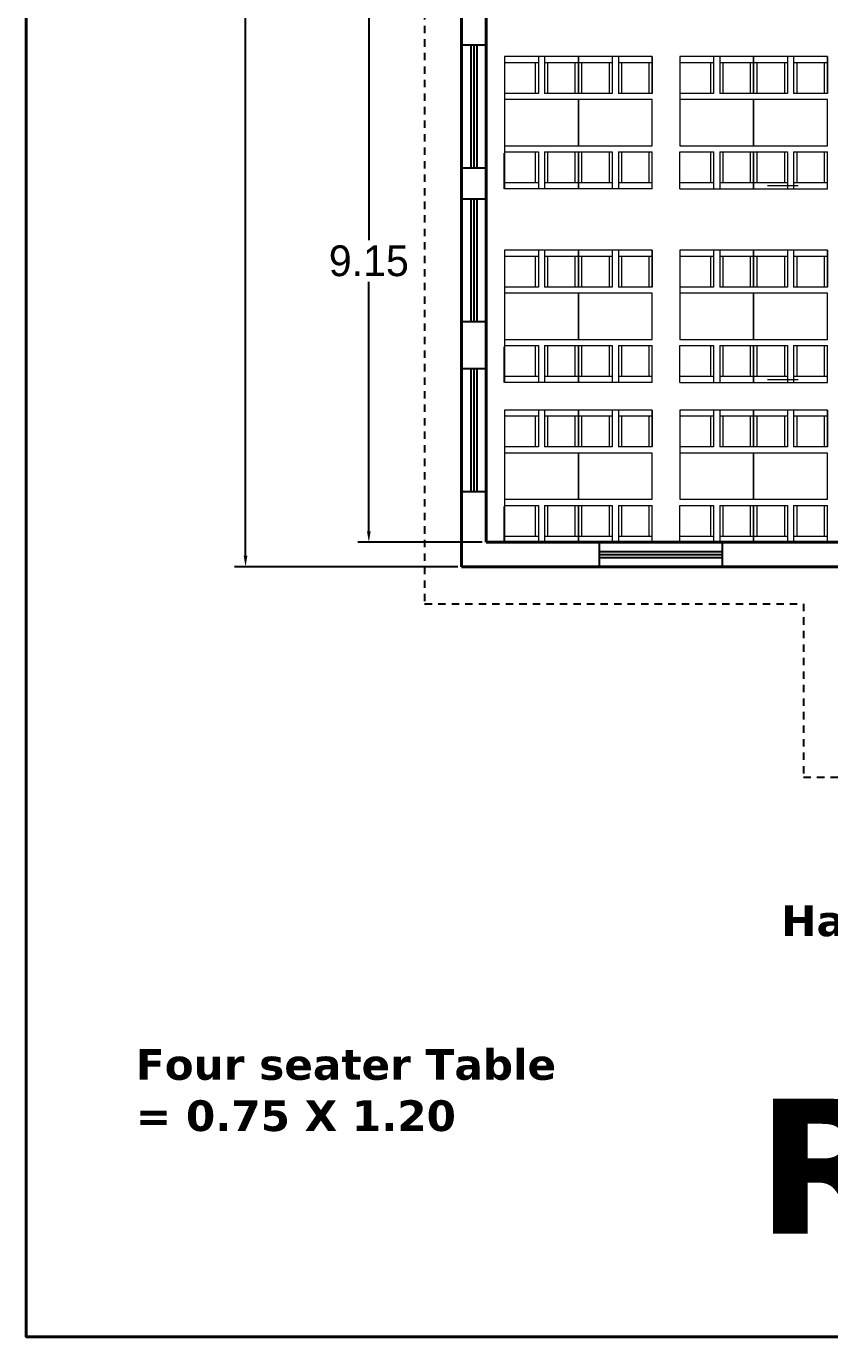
# Model space of a CAD drawing. Header units: inches. Extents: x 23 to 232, y -46 to 52.
# Drawn here: x 23.4 to 36.47, y 10.87 to 32.19 of the extents above; entities that cross this region are included whole.
import ezdxf

# ---------------------------------------------------------------- set-up
doc = ezdxf.new("R2010")
doc.units = ezdxf.units.IN
doc.header["$MEASUREMENT"] = 0
doc.linetypes.add('ACAD_ISO02W100', pattern=[15, 12, -3])
doc.layers.add('FUR', color=1, linetype='Continuous', lineweight=15)
doc.dimstyles.get("Standard").update_dxf_attribs({"dimtxt": 0.18, "dimasz": 0.18, "dimexe": 0.18, "dimexo": 0.0625, "dimgap": 0.09, "dimtad": 0, "dimtih": 1, "dimtoh": 1, "dimdec": 4, "dimzin": 0, "dimdsep": 46, "dimtxsty": 'Standard', "dimcen": 0.09, "dimadec": 0, "dimazin": 0, "dimtfac": 1, "dimtdec": 4, "dimtofl": 0, "dimtmove": 0, "dimatfit": 3, "dimfxl": 1, "dimtolj": 1, "dimtzin": 0, "dimarcsym": 0})

# ---------------------------------------------------------------- blocks, each defined once
blk = doc.blocks.new('*D1')
at = {"color": 0, "lineweight": -2}
for p, q in [((30.417, 47.435), (26.787, 47.435)), ((26.967, 47.255), (26.967, 35.642)), ((26.967, 23.575), (26.967, 34.962)), ((30.417, 23.395), (26.787, 23.395))]:
    blk.add_line(p, q, dxfattribs=at)
at = {"color": 0}
for points in [[(26.937, 47.255), (26.997, 47.255), (26.967, 47.435)], [(26.937, 23.575), (26.997, 23.575), (26.967, 23.395)]]:
    blk.add_solid(points, dxfattribs=at)
at = {"layer": 'Defpoints', "color": 0}
for p in [(26.967, 47.435), (30.479, 47.435), (30.479, 23.395)]:
    blk.add_point(p, dxfattribs=at)
at = {"color": 0, "insert": (26.967, 35.302), "char_height": 0.5, "attachment_point": 5}
blk.add_mtext('\\A1;24.04', dxfattribs=at)
blk = doc.blocks.new('*D9')
at = {"color": 0, "lineweight": -2}
for p, q in [((30.417, 32.945), (28.792, 32.945)), ((28.972, 32.765), (28.972, 28.71)), ((28.972, 23.975), (28.972, 28.03)), ((30.817, 23.795), (28.792, 23.795))]:
    blk.add_line(p, q, dxfattribs=at)
at = {"color": 0}
for points in [[(28.942, 32.765), (29.002, 32.765), (28.972, 32.945)], [(28.942, 23.975), (29.002, 23.975), (28.972, 23.795)]]:
    blk.add_solid(points, dxfattribs=at)
at = {"layer": 'Defpoints', "color": 0}
for p in [(30.479, 32.945), (28.972, 23.795), (30.879, 23.795)]:
    blk.add_point(p, dxfattribs=at)
at = {"color": 0, "insert": (28.972, 28.37), "char_height": 0.5, "attachment_point": 5}
blk.add_mtext('\\A1;9.15', dxfattribs=at)

msp = doc.modelspace()

# ---------------------------------------------------------------- linework, layer by layer
at = {"linetype": 'ACAD_ISO02W100', "ltscale": 0.01}
for p, q in [((29.87924, 48.03499), (29.87924, 22.79499)), ((29.87924, 22.79499), (36.03924, 22.79499)), ((36.03924, 22.79499), (36.03924, 19.97499)), ((36.03924, 19.97499), (44.51924, 19.97499))]:
    msp.add_line(p, q, dxfattribs=at)
at = {"lineweight": 40}
for p, q in [((30.47924, 23.39499), (30.47924, 35.56499)), ((30.87924, 23.79499), (30.87924, 32.94499)), ((39.52924, 23.79499), (30.87924, 23.79499)), ((36.63924, 23.39499), (30.47924, 23.39499))]:
    msp.add_line(p, q, dxfattribs=at)
at = {"color": 6}
for p, q in [((30.47924, 31.88706), (30.87924, 31.88706)), ((30.62924, 31.88706), (30.62924, 29.88706)), ((30.67924, 31.88706), (30.67924, 29.88706)), ((30.67924, 31.88706), (30.67924, 29.88706)), ((30.72924, 31.88706), (30.72924, 29.88706)), ((30.47924, 29.88706), (30.87924, 29.88706)), ((30.47924, 29.38334), (30.87924, 29.38334)), ((30.62924, 29.38334), (30.62924, 27.38334)), ((30.67924, 29.38334), (30.67924, 27.38334)), ((30.67924, 29.38334), (30.67924, 27.38334)), ((30.72924, 29.38334), (30.72924, 27.38334)), ((30.47924, 27.38334), (30.87924, 27.38334)), ((30.47924, 26.62321), (30.87924, 26.62321)), ((30.62924, 26.62321), (30.62924, 24.62321)), ((30.67924, 26.62321), (30.67924, 24.62321)), ((30.67924, 26.62321), (30.67924, 24.62321)), ((30.72924, 26.62321), (30.72924, 24.62321)), ((30.47924, 24.62321), (30.87924, 24.62321)), ((32.71597, 23.79499), (32.71597, 23.39499)), ((34.71597, 23.79499), (34.71597, 23.39499)), ((32.71597, 23.64499), (34.71597, 23.64499)), ((32.71597, 23.59499), (34.71597, 23.59499)), ((32.71597, 23.59499), (34.71597, 23.59499)), ((32.71597, 23.54499), (34.71597, 23.54499))]:
    msp.add_line(p, q, dxfattribs=at)
for p, q in [((30.87924, 31.61539), (30.87924, 31.06539)), ((30.87924, 30.06539), (30.87924, 29.51539)), ((31.17924, 29.54499), (31.17924, 30.12499)), ((30.87924, 29.41539), (30.87924, 28.86539)), ((30.87924, 27.86539), (30.87924, 27.31539)), ((30.87924, 27.21539), (30.87924, 26.66539)), ((31.17924, 26.39499), (31.17924, 26.97499)), ((30.87924, 25.66539), (30.87924, 25.11539)), ((30.87924, 25.01539), (30.87924, 24.46539)), ((30.87924, 23.79499), (30.87924, 24.37499)), ((31.17924, 23.79499), (31.17924, 24.37499)), ((36.63924, 23.39499), (36.03924, 23.39499))]:
    msp.add_line(p, q)
at = {"lineweight": 40}
msp.add_lwpolyline([(91.72362, 51.22439), (23.4006, 51.22439), (23.4006, 10.87318), (91.72362, 10.87318)], close=True, dxfattribs=at)
at = {"layer": 'FUR', "lineweight": 20}
for p, q in [((33.57924, 31.69499), (31.17924, 31.69499)), ((31.17924, 31.69499), (31.17924, 29.54499)), ((31.72924, 31.59499), (31.17924, 31.59499)), ((31.67924, 31.59499), (31.67924, 31.09499)), ((31.72924, 31.69499), (31.72924, 31.09499)), ((31.82924, 31.69499), (31.82924, 31.09499)), ((32.37924, 31.59499), (31.82924, 31.59499)), ((31.87924, 31.59499), (31.87924, 31.09499)), ((32.32924, 31.09499), (32.32924, 31.59499)), ((32.37924, 31.69499), (32.37924, 31.09499)), ((32.37924, 31.09499), (32.37924, 31.69499)), ((32.37924, 31.69499), (32.37924, 31.09499)), ((32.37924, 31.09499), (32.37924, 31.69499)), ((32.92924, 31.59499), (32.37924, 31.59499)), ((32.42924, 31.59499), (32.42924, 31.09499)), ((32.87924, 31.59499), (32.87924, 31.09499)), ((32.92924, 31.69499), (32.92924, 31.09499)), ((33.02924, 31.69499), (33.02924, 31.09499)), ((33.57924, 31.59499), (33.02924, 31.59499)), ((33.07924, 31.59499), (33.07924, 31.09499)), ((33.52924, 31.09499), (33.52924, 31.59499)), ((33.57924, 31.69499), (33.57924, 31.09499)), ((33.57924, 31.09499), (33.57924, 31.69499)), ((36.42924, 31.69499), (34.02924, 31.69499)), ((34.02924, 31.69499), (34.02924, 30.245)), ((34.57924, 31.595), (34.02924, 31.595)), ((34.52924, 31.595), (34.52924, 31.09499)), ((34.57924, 31.69499), (34.57924, 31.09499)), ((34.67924, 31.69499), (34.67924, 31.09499)), ((35.22924, 31.595), (34.67924, 31.595)), ((34.72924, 31.595), (34.72924, 31.09499)), ((35.17924, 31.09499), (35.17924, 31.595)), ((35.22924, 31.09499), (35.22924, 31.69499)), ((35.22924, 31.09499), (35.22924, 31.69499)), ((35.22924, 31.69499), (35.22924, 31.09499)), ((35.22924, 31.69499), (35.22924, 31.09499)), ((35.77924, 31.59499), (35.22924, 31.59499)), ((35.27924, 31.59499), (35.27924, 31.09499)), ((35.72924, 31.59499), (35.72924, 31.09499)), ((35.77924, 31.69499), (35.77924, 31.09499)), ((35.87924, 31.69499), (35.87924, 31.09499)), ((36.42924, 31.59499), (35.87924, 31.59499)), ((35.92924, 31.59499), (35.92924, 31.09499)), ((36.37924, 31.09499), (36.37924, 31.59499)), ((36.42924, 31.69499), (36.42924, 31.09499)), ((36.42924, 31.09499), (36.42924, 31.69499)), ((31.72924, 31.09499), (31.17924, 31.09499)), ((32.37924, 30.99499), (31.17924, 30.99499)), ((32.37924, 31.09499), (31.82924, 31.09499)), ((32.92924, 31.09499), (32.37924, 31.09499)), ((33.57924, 30.99499), (32.37924, 30.99499)), ((32.37924, 30.99499), (32.37924, 30.24499)), ((32.37924, 30.99499), (32.37924, 30.24499)), ((32.37924, 30.24499), (32.37924, 30.99499)), ((32.37924, 30.24499), (32.37924, 30.99499)), ((33.57924, 31.09499), (33.02924, 31.09499)), ((33.57924, 30.24499), (33.57924, 30.99499)), ((33.57924, 30.24499), (33.57924, 30.99499)), ((34.57924, 31.09499), (34.02924, 31.09499)), ((35.22924, 30.995), (34.02924, 30.995)), ((35.22924, 31.09499), (34.67924, 31.09499)), ((35.77924, 31.09499), (35.22924, 31.09499)), ((35.22924, 30.245), (35.22924, 30.995)), ((35.22924, 30.245), (35.22924, 30.995)), ((36.42924, 30.99499), (35.22924, 30.99499)), ((35.22924, 30.99499), (35.22924, 30.24499)), ((35.22924, 30.99499), (35.22924, 30.24499)), ((36.42924, 31.09499), (35.87924, 31.09499)), ((36.42924, 30.24499), (36.42924, 30.99499)), ((36.42924, 30.24499), (36.42924, 30.99499)), ((31.17924, 30.24499), (32.37924, 30.24499)), ((31.17924, 30.14499), (31.72924, 30.14499)), ((31.67924, 30.14499), (31.67924, 29.64499)), ((31.72924, 30.14499), (31.72924, 29.54499)), ((31.82924, 30.14499), (32.37924, 30.14499)), ((31.82924, 30.14499), (31.82924, 29.54499)), ((31.87924, 30.14499), (31.87924, 29.64499)), ((32.32924, 29.64499), (32.32924, 30.14499)), ((32.37924, 30.24499), (33.57924, 30.24499)), ((32.37924, 30.14499), (32.92924, 30.14499)), ((32.37924, 30.14499), (32.37924, 29.54499)), ((32.37924, 29.54499), (32.37924, 30.14499)), ((32.42924, 30.14499), (32.42924, 29.64499)), ((32.87924, 30.14499), (32.87924, 29.64499)), ((32.92924, 30.14499), (32.92924, 29.54499)), ((33.02924, 30.14499), (33.57924, 30.14499)), ((33.02924, 30.14499), (33.02924, 29.54499)), ((33.07924, 30.14499), (33.07924, 29.64499)), ((33.52924, 29.64499), (33.52924, 30.14499)), ((33.57924, 29.54499), (33.57924, 30.14499)), ((34.02924, 30.245), (35.22924, 30.245)), ((34.02924, 30.145), (34.57924, 30.145)), ((34.02924, 29.54499), (34.02924, 30.14499)), ((34.52924, 30.145), (34.52924, 29.645)), ((34.57924, 30.145), (34.57924, 29.545)), ((34.67924, 30.145), (35.22924, 30.145)), ((34.67924, 30.145), (34.67924, 29.545)), ((34.72924, 30.145), (34.72924, 29.645)), ((35.17924, 29.645), (35.17924, 30.145)), ((35.22924, 30.24499), (36.42924, 30.24499)), ((35.22924, 29.545), (35.22924, 30.145)), ((35.22924, 30.14499), (35.77924, 30.14499)), ((35.22924, 30.14499), (35.22924, 29.54499)), ((35.27924, 30.14499), (35.27924, 29.64499)), ((35.72924, 30.14499), (35.72924, 29.64499)), ((35.77924, 30.14499), (35.77924, 29.54499)), ((35.87924, 30.14499), (36.42924, 30.14499)), ((35.87924, 30.14499), (35.87924, 29.54499)), ((35.92924, 30.14499), (35.92924, 29.64499)), ((36.37924, 29.64499), (36.37924, 30.14499)), ((36.42924, 29.54499), (36.42924, 30.14499)), ((31.17924, 29.64499), (31.72924, 29.64499)), ((31.82924, 29.64499), (32.37924, 29.64499)), ((32.37924, 29.64499), (32.92924, 29.64499)), ((33.02924, 29.64499), (33.57924, 29.64499)), ((34.02924, 29.645), (34.57924, 29.645)), ((34.67924, 29.645), (35.22924, 29.645)), ((35.22924, 29.64499), (35.77924, 29.64499)), ((35.87924, 29.64499), (36.42924, 29.64499)), ((33.57924, 29.54499), (31.17924, 29.54499)), ((34.02924, 29.54499), (36.42924, 29.54499)), ((35.45592, 29.59499), (35.95592, 29.59499)), ((33.57924, 28.54499), (31.17924, 28.54499)), ((31.17924, 28.54499), (31.17924, 26.39499)), ((31.72924, 28.44499), (31.17924, 28.44499)), ((31.67924, 28.44499), (31.67924, 27.94499)), ((31.72924, 28.54499), (31.72924, 27.94499)), ((31.82924, 28.54499), (31.82924, 27.94499)), ((32.37924, 28.44499), (31.82924, 28.44499)), ((31.87924, 28.44499), (31.87924, 27.94499)), ((32.32924, 27.94499), (32.32924, 28.44499)), ((32.37924, 28.54499), (32.37924, 27.94499)), ((32.37924, 27.94499), (32.37924, 28.54499)), ((32.37924, 28.54499), (32.37924, 27.94499)), ((32.37924, 27.94499), (32.37924, 28.54499)), ((32.92924, 28.44499), (32.37924, 28.44499)), ((32.42924, 28.44499), (32.42924, 27.94499)), ((32.87924, 28.44499), (32.87924, 27.94499)), ((32.92924, 28.54499), (32.92924, 27.94499)), ((33.02924, 28.54499), (33.02924, 27.94499)), ((33.57924, 28.44499), (33.02924, 28.44499)), ((33.07924, 28.44499), (33.07924, 27.94499)), ((33.52924, 27.94499), (33.52924, 28.44499)), ((33.57924, 28.54499), (33.57924, 27.94499)), ((33.57924, 27.94499), (33.57924, 28.54499)), ((36.42924, 28.54499), (34.02924, 28.54499)), ((34.02924, 28.54499), (34.02924, 27.09499)), ((34.57924, 28.44499), (34.02924, 28.44499)), ((34.52924, 28.44499), (34.52924, 27.94499)), ((34.57924, 28.54499), (34.57924, 27.94499)), ((34.67924, 28.54499), (34.67924, 27.94499)), ((35.22924, 28.44499), (34.67924, 28.44499)), ((34.72924, 28.44499), (34.72924, 27.94499)), ((35.17924, 27.94499), (35.17924, 28.44499)), ((35.22924, 28.54499), (35.22924, 27.94499)), ((35.22924, 27.94499), (35.22924, 28.54499)), ((35.22924, 28.54499), (35.22924, 27.94499)), ((35.22924, 27.94499), (35.22924, 28.54499)), ((35.77924, 28.44499), (35.22924, 28.44499)), ((35.27924, 28.44499), (35.27924, 27.94499)), ((35.72924, 28.44499), (35.72924, 27.94499)), ((35.77924, 28.54499), (35.77924, 27.94499)), ((35.87924, 28.54499), (35.87924, 27.94499)), ((36.42924, 28.44499), (35.87924, 28.44499)), ((35.92924, 28.44499), (35.92924, 27.94499)), ((36.37924, 27.94499), (36.37924, 28.44499)), ((36.42924, 28.54499), (36.42924, 27.94499)), ((36.42924, 27.94499), (36.42924, 28.54499)), ((31.72924, 27.94499), (31.17924, 27.94499)), ((32.37924, 27.94499), (31.82924, 27.94499)), ((32.92924, 27.94499), (32.37924, 27.94499)), ((33.57924, 27.94499), (33.02924, 27.94499)), ((34.57924, 27.94499), (34.02924, 27.94499)), ((35.22924, 27.94499), (34.67924, 27.94499)), ((35.77924, 27.94499), (35.22924, 27.94499)), ((36.42924, 27.94499), (35.87924, 27.94499)), ((32.37924, 27.84499), (31.17924, 27.84499)), ((33.57924, 27.84499), (32.37924, 27.84499)), ((32.37924, 27.84499), (32.37924, 27.09499)), ((32.37924, 27.84499), (32.37924, 27.09499)), ((32.37924, 27.09499), (32.37924, 27.84499)), ((32.37924, 27.09499), (32.37924, 27.84499)), ((33.57924, 27.09499), (33.57924, 27.84499)), ((33.57924, 27.09499), (33.57924, 27.84499)), ((35.22924, 27.84499), (34.02924, 27.84499)), ((36.42924, 27.84499), (35.22924, 27.84499)), ((35.22924, 27.84499), (35.22924, 27.09499)), ((35.22924, 27.84499), (35.22924, 27.09499)), ((35.22924, 27.09499), (35.22924, 27.84499)), ((35.22924, 27.09499), (35.22924, 27.84499)), ((36.42924, 27.09499), (36.42924, 27.84499)), ((36.42924, 27.09499), (36.42924, 27.84499)), ((31.17924, 27.09499), (32.37924, 27.09499)), ((32.37924, 27.09499), (33.57924, 27.09499)), ((34.02924, 27.09499), (35.22924, 27.09499)), ((35.22924, 27.09499), (36.42924, 27.09499)), ((31.17924, 26.99499), (31.72924, 26.99499)), ((31.67924, 26.99499), (31.67924, 26.49499)), ((31.72924, 26.99499), (31.72924, 26.39499)), ((31.82924, 26.99499), (32.37924, 26.99499)), ((31.82924, 26.99499), (31.82924, 26.39499)), ((31.87924, 26.99499), (31.87924, 26.49499)), ((32.32924, 26.49499), (32.32924, 26.99499)), ((32.37924, 26.99499), (32.92924, 26.99499)), ((32.37924, 26.99499), (32.37924, 26.39499)), ((32.37924, 26.39499), (32.37924, 26.99499)), ((32.42924, 26.99499), (32.42924, 26.49499)), ((32.87924, 26.99499), (32.87924, 26.49499)), ((32.92924, 26.99499), (32.92924, 26.39499)), ((33.02924, 26.99499), (33.57924, 26.99499)), ((33.02924, 26.99499), (33.02924, 26.39499)), ((33.07924, 26.99499), (33.07924, 26.49499)), ((33.52924, 26.49499), (33.52924, 26.99499)), ((33.57924, 26.39499), (33.57924, 26.99499)), ((34.02924, 26.39499), (34.02924, 26.99499)), ((34.02924, 26.99499), (34.57924, 26.99499)), ((34.52924, 26.99499), (34.52924, 26.49499)), ((34.57924, 26.99499), (34.57924, 26.39499)), ((34.67924, 26.99499), (35.22924, 26.99499)), ((34.67924, 26.99499), (34.67924, 26.39499)), ((34.72924, 26.99499), (34.72924, 26.49499)), ((35.17924, 26.49499), (35.17924, 26.99499)), ((35.22924, 26.99499), (35.77924, 26.99499)), ((35.22924, 26.99499), (35.22924, 26.39499)), ((35.22924, 26.39499), (35.22924, 26.99499)), ((35.27924, 26.99499), (35.27924, 26.49499)), ((35.72924, 26.99499), (35.72924, 26.49499)), ((35.77924, 26.99499), (35.77924, 26.39499)), ((35.87924, 26.99499), (36.42924, 26.99499)), ((35.87924, 26.99499), (35.87924, 26.39499)), ((35.92924, 26.99499), (35.92924, 26.49499)), ((36.37924, 26.49499), (36.37924, 26.99499)), ((36.42924, 26.39499), (36.42924, 26.99499)), ((31.17924, 26.49499), (31.72924, 26.49499)), ((31.82924, 26.49499), (32.37924, 26.49499)), ((32.37924, 26.49499), (32.92924, 26.49499)), ((33.02924, 26.49499), (33.57924, 26.49499)), ((34.02924, 26.49499), (34.57924, 26.49499)), ((34.67924, 26.49499), (35.22924, 26.49499)), ((35.22924, 26.49499), (35.77924, 26.49499)), ((35.45592, 26.44499), (35.95592, 26.44499)), ((35.87924, 26.49499), (36.42924, 26.49499)), ((33.57924, 26.39499), (31.17924, 26.39499)), ((34.02924, 26.39499), (36.42924, 26.39499)), ((33.57924, 25.94499), (31.17924, 25.94499)), ((31.17924, 25.94499), (31.17924, 23.79499)), ((31.72924, 25.84499), (31.17924, 25.84499)), ((31.67924, 25.84499), (31.67924, 25.34499)), ((31.72924, 25.94499), (31.72924, 25.34499)), ((31.82924, 25.94499), (31.82924, 25.34499)), ((32.37924, 25.84499), (31.82924, 25.84499)), ((31.87924, 25.84499), (31.87924, 25.34499)), ((32.32924, 25.34499), (32.32924, 25.84499)), ((32.37924, 25.94499), (32.37924, 25.34499)), ((32.37924, 25.34499), (32.37924, 25.94499)), ((32.37924, 25.94499), (32.37924, 25.34499)), ((32.37924, 25.34499), (32.37924, 25.94499)), ((32.92924, 25.84499), (32.37924, 25.84499)), ((32.42924, 25.84499), (32.42924, 25.34499)), ((32.87924, 25.84499), (32.87924, 25.34499)), ((32.92924, 25.94499), (32.92924, 25.34499)), ((33.02924, 25.94499), (33.02924, 25.34499)), ((33.57924, 25.84499), (33.02924, 25.84499)), ((33.07924, 25.84499), (33.07924, 25.34499)), ((33.52924, 25.34499), (33.52924, 25.84499)), ((33.57924, 25.94499), (33.57924, 25.34499)), ((33.57924, 25.34499), (33.57924, 25.94499)), ((36.42924, 25.94499), (34.02924, 25.94499)), ((34.02924, 25.94499), (34.02924, 24.49499)), ((34.57924, 25.84499), (34.02924, 25.84499)), ((34.52924, 25.84499), (34.52924, 25.34499)), ((34.57924, 25.94499), (34.57924, 25.34499)), ((34.67924, 25.94499), (34.67924, 25.34499)), ((35.22924, 25.84499), (34.67924, 25.84499)), ((34.72924, 25.84499), (34.72924, 25.34499)), ((35.17924, 25.34499), (35.17924, 25.84499)), ((35.22924, 25.94499), (35.22924, 25.34499)), ((35.22924, 25.34499), (35.22924, 25.94499)), ((35.22924, 25.94499), (35.22924, 25.34499)), ((35.22924, 25.34499), (35.22924, 25.94499)), ((35.77924, 25.84499), (35.22924, 25.84499)), ((35.27924, 25.84499), (35.27924, 25.34499)), ((35.72924, 25.84499), (35.72924, 25.34499)), ((35.77924, 25.94499), (35.77924, 25.34499)), ((35.87924, 25.94499), (35.87924, 25.34499)), ((36.42924, 25.84499), (35.87924, 25.84499)), ((35.92924, 25.84499), (35.92924, 25.34499)), ((36.37924, 25.34499), (36.37924, 25.84499)), ((36.42924, 25.94499), (36.42924, 25.34499)), ((36.42924, 25.34499), (36.42924, 25.94499)), ((31.72924, 25.34499), (31.17924, 25.34499)), ((32.37924, 25.24499), (31.17924, 25.24499)), ((32.37924, 25.34499), (31.82924, 25.34499)), ((32.92924, 25.34499), (32.37924, 25.34499)), ((33.57924, 25.24499), (32.37924, 25.24499)), ((32.37924, 25.24499), (32.37924, 24.49499)), ((32.37924, 25.24499), (32.37924, 24.49499)), ((32.37924, 24.49499), (32.37924, 25.24499)), ((32.37924, 24.49499), (32.37924, 25.24499)), ((33.57924, 25.34499), (33.02924, 25.34499)), ((33.57924, 24.49499), (33.57924, 25.24499)), ((33.57924, 24.49499), (33.57924, 25.24499)), ((34.57924, 25.34499), (34.02924, 25.34499)), ((35.22924, 25.24499), (34.02924, 25.24499)), ((35.22924, 25.34499), (34.67924, 25.34499)), ((35.77924, 25.34499), (35.22924, 25.34499)), ((36.42924, 25.24499), (35.22924, 25.24499)), ((35.22924, 25.24499), (35.22924, 24.49499)), ((35.22924, 25.24499), (35.22924, 24.49499)), ((35.22924, 24.49499), (35.22924, 25.24499)), ((35.22924, 24.49499), (35.22924, 25.24499)), ((36.42924, 25.34499), (35.87924, 25.34499)), ((36.42924, 24.49499), (36.42924, 25.24499)), ((36.42924, 24.49499), (36.42924, 25.24499)), ((31.17924, 24.49499), (32.37924, 24.49499)), ((31.17924, 24.39499), (31.72924, 24.39499)), ((31.67924, 24.39499), (31.67924, 23.89499)), ((31.72924, 24.39499), (31.72924, 23.79499)), ((31.82924, 24.39499), (32.37924, 24.39499)), ((31.82924, 24.39499), (31.82924, 23.79499)), ((31.87924, 24.39499), (31.87924, 23.89499)), ((32.32924, 23.89499), (32.32924, 24.39499)), ((32.37924, 24.49499), (33.57924, 24.49499)), ((32.37924, 24.39499), (32.92924, 24.39499)), ((32.37924, 24.39499), (32.37924, 23.79499)), ((32.37924, 23.79499), (32.37924, 24.39499)), ((32.42924, 24.39499), (32.42924, 23.89499)), ((32.87924, 24.39499), (32.87924, 23.89499)), ((32.92924, 24.39499), (32.92924, 23.79499)), ((33.02924, 24.39499), (33.57924, 24.39499)), ((33.02924, 24.39499), (33.02924, 23.79499)), ((33.07924, 24.39499), (33.07924, 23.89499)), ((33.52924, 23.89499), (33.52924, 24.39499)), ((33.57924, 23.79499), (33.57924, 24.39499)), ((34.02924, 24.49499), (35.22924, 24.49499)), ((34.02924, 23.79499), (34.02924, 24.39499)), ((34.02924, 24.39499), (34.57924, 24.39499)), ((34.52924, 24.39499), (34.52924, 23.89499)), ((34.57924, 24.39499), (34.57924, 23.79499)), ((34.67924, 24.39499), (35.22924, 24.39499)), ((34.67924, 24.39499), (34.67924, 23.79499)), ((34.72924, 24.39499), (34.72924, 23.89499)), ((35.17924, 23.89499), (35.17924, 24.39499)), ((35.22924, 24.49499), (36.42924, 24.49499)), ((35.22924, 24.39499), (35.77924, 24.39499)), ((35.22924, 24.39499), (35.22924, 23.79499)), ((35.22924, 23.79499), (35.22924, 24.39499)), ((35.27924, 24.39499), (35.27924, 23.89499)), ((35.72924, 24.39499), (35.72924, 23.89499)), ((35.77924, 24.39499), (35.77924, 23.79499)), ((35.87924, 24.39499), (36.42924, 24.39499)), ((35.87924, 24.39499), (35.87924, 23.79499)), ((35.92924, 24.39499), (35.92924, 23.89499)), ((36.37924, 23.89499), (36.37924, 24.39499)), ((36.42924, 23.79499), (36.42924, 24.39499)), ((31.17924, 23.89499), (31.72924, 23.89499)), ((31.82924, 23.89499), (32.37924, 23.89499)), ((32.37924, 23.89499), (32.92924, 23.89499)), ((33.02924, 23.89499), (33.57924, 23.89499)), ((34.02924, 23.89499), (34.57924, 23.89499)), ((34.67924, 23.89499), (35.22924, 23.89499)), ((35.22924, 23.89499), (35.77924, 23.89499)), ((35.87924, 23.89499), (36.42924, 23.89499)), ((31.17924, 23.79499), (31.72924, 23.79499)), ((31.82924, 23.79499), (32.37924, 23.79499)), ((32.37924, 23.79499), (32.92924, 23.79499)), ((33.02924, 23.79499), (33.57924, 23.79499)), ((33.90592, 23.79499), (36.05592, 23.79499)), ((34.02924, 23.79499), (34.57924, 23.79499)), ((34.67924, 23.79499), (35.22924, 23.79499)), ((35.22924, 23.79499), (35.77924, 23.79499)), ((35.87924, 23.79499), (36.42924, 23.79499))]:
    msp.add_line(p, q, dxfattribs=at)

# ---------------------------------------------------------------- texts
at = {"char_height": 0.5, "attachment_point": 1}
for s, insert, width in [('{\\fVerdana|b1|i0|c0|p34;Hall 1= 23.80 m X 9.15 m}', (35.67846, 17.88907), 10.1675675), ('{\\fVerdana|b1|i0|c0|p34;Four seater Table \\P= 0.75 X 1.20}', (25.18399, 15.55326), 13.667655)]:
    msp.add_mtext(s, dxfattribs=dict(at, insert=insert, width=width))
at = {"color": 1, "insert": (35.26541, 14.74709), "char_height": 2.1961623, "width": 48.727695, "attachment_point": 1}
msp.add_mtext('{\\fVerdana|b1|i0|c0|p34;Revised Layout of Boys Mess}', dxfattribs=at)

# ---------------------------------------------------------------- dimensions: what is measured, and where the dimension line sits
dim = msp.add_linear_dim(base=(26.96726, 47.43499), p1=(30.47924, 23.39499), p2=(30.47924, 47.43499), angle=90, dimstyle='Standard', override={"dimtxt": 0.5, "dimdec": 2})
dim.commit()
dim.dimension.update_dxf_attribs({"geometry": '*D1', "text_midpoint": (26.96726, 35.30158), "dimtype": 160})
dim = msp.add_linear_dim(base=(28.97246, 23.79499), p1=(30.47924, 32.94499), p2=(30.87924, 23.79499), angle=90, dimstyle='Standard', override={"dimtxt": 0.5, "dimdec": 2})
dim.commit()
dim.dimension.update_dxf_attribs({"geometry": '*D9', "text_midpoint": (28.97246, 28.36999)})

doc.saveas('drawing.dxf')
